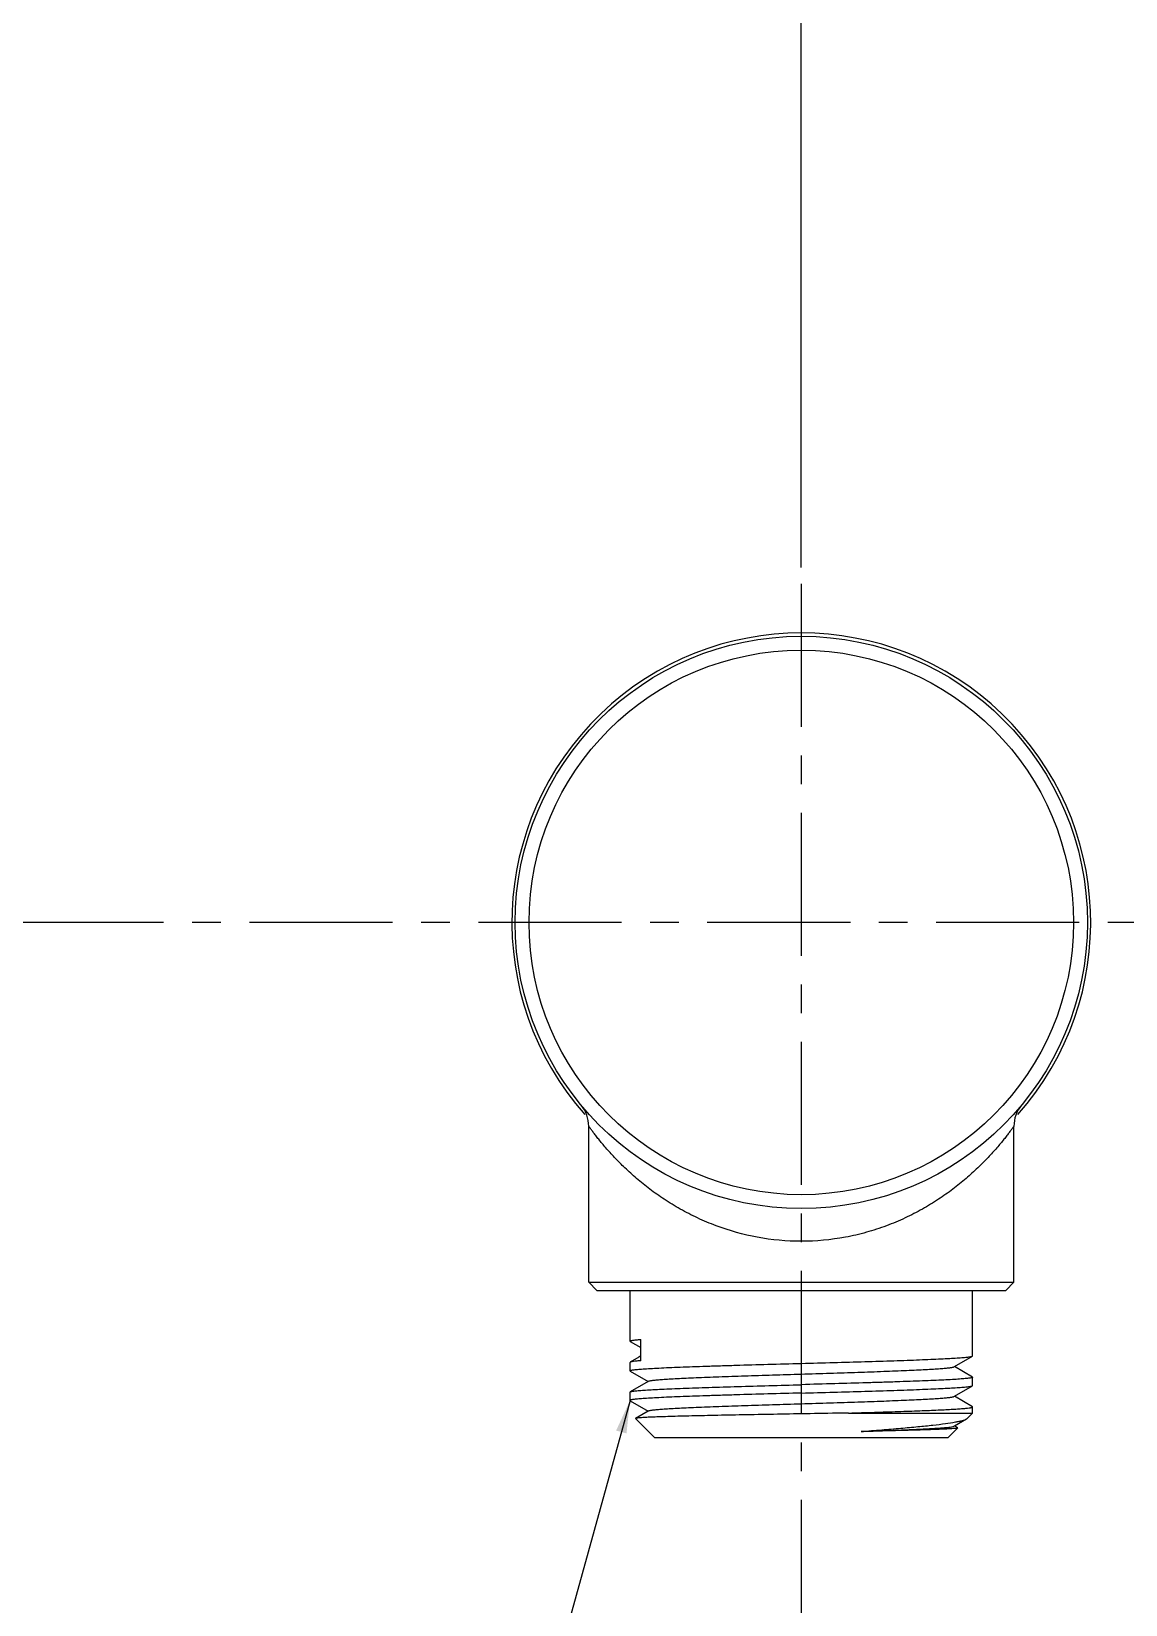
# Model space of a CAD drawing. Extents: x 9929 to 10523, y -3370 to -2950.
# Drawn here: x 10148.1 to 10215, y -3288.7 to -3192.5 of the extents above; entities that cross this region are included whole.
import ezdxf

# ---------------------------------------------------------------- set-up
doc = ezdxf.new("R2010")
doc.units = 0
doc.header["$LTSCALE"] = 7
doc.header["$MEASUREMENT"] = 0
doc.linetypes.add('CENTER', pattern=[2, 1.25, -0.25, 0.25, -0.25])
doc.layers.get('0').update_dxf_attribs({"color": 2, "linetype": 'CONTINUOUS'})
for name, color, linetype in [('02___PRT_ALL_AXES', 7, 'CONTINUOUS'), ('CL', 1, 'CENTER'), ('D', 2, 'CONTINUOUS')]:
    doc.layers.add(name, color=color, linetype=linetype)
doc.styles.add('GHS', font='ROMANS.shx', dxfattribs={"bigfont": 'GHS.shx'})
doc.dimstyles.new('ISO-25', dxfattribs={"dimscale": 0, "dimtxt": 3.5, "dimasz": 2, "dimexe": 1, "dimexo": 1, "dimgap": 1, "dimtad": 1, "dimdec": 4, "dimdsep": 46, "dimtxsty": 'GHS', "dimcen": 3, "dimclrd": 256, "dimclre": 256, "dimclrt": 256, "dimadec": 3, "dimazin": 0, "dimtfac": 1, "dimtdec": 4, "dimtmove": 0, "dimatfit": 0, "dimfxl": 0, "dimtvp": 1, "dimtolj": 1, "dimtzin": 0, "dimlwd": -1, "dimlwe": -1, "dimarcsym": 0})

msp = doc.modelspace()

# ---------------------------------------------------------------- linework, layer by layer
at = {"color": 7, "linetype": 'Continuous'}
for p, q in [((10182.135, -3268.945), (10208.135, -3268.945)), ((10182.635, -3269.445), (10182.135, -3268.945)), ((10182.636, -3269.445), (10207.635, -3269.445)), ((10207.635, -3269.445), (10208.135, -3268.945)), ((10185.325, -3273.746), (10185.325, -3272.445)), ((10184.67, -3272.562), (10184.658, -3272.548)), ((10184.67, -3272.562), (10185.325, -3272.94)), ((10184.67, -3273.836), (10184.658, -3273.85)), ((10184.67, -3274.376), (10184.658, -3274.362)), ((10185.2, -3273.53), (10184.67, -3273.836)), ((10184.67, -3274.376), (10185.772, -3275.013)), ((10185.325, -3273.458), (10185.2, -3273.53)), ((10204.472, -3274.122), (10204.499, -3274.106)), ((10204.499, -3274.106), (10205.601, -3273.469)), ((10205.601, -3274.743), (10204.499, -3274.106)), ((10205.601, -3273.469), (10205.613, -3273.455)), ((10185.772, -3275.013), (10184.67, -3275.651)), ((10185.799, -3274.998), (10185.772, -3275.013)), ((10204.499, -3275.92), (10205.601, -3275.283)), ((10205.601, -3274.743), (10205.613, -3274.757)), ((10205.601, -3275.283), (10205.613, -3275.27)), ((10184.658, -3276.177), (10184.67, -3276.19)), ((10184.67, -3276.19), (10185.772, -3276.828)), ((10204.472, -3275.936), (10204.499, -3275.92)), ((10205.601, -3276.558), (10204.499, -3275.92)), ((10185.772, -3276.828), (10185, -3277.274)), ((10185.799, -3276.812), (10185.772, -3276.828)), ((10198.019, -3276.945), (10205.613, -3276.945)), ((10205.283, -3277.274), (10205.613, -3276.945)), ((10205.613, -3276.571), (10205.601, -3276.558)), ((10185, -3277.274), (10184.996, -3277.283)), ((10186.158, -3278.445), (10184.996, -3277.283)), ((10204.113, -3278.445), (10204.699, -3277.858)), ((10204.472, -3277.75), (10204.499, -3277.735)), ((10204.499, -3277.735), (10205.237, -3277.308)), ((10204.696, -3277.849), (10204.499, -3277.735)), ((10205.237, -3277.308), (10205.283, -3277.274)), ((10186.158, -3278.445), (10204.113, -3278.445))]:
    msp.add_line(p, q, dxfattribs=at)
for radius in [17.5, 16.65]:
    msp.add_circle((10195.135, -3246.945), radius, dxfattribs=at)
for centre, start, end in [((10180.135, -3259.405), 0, 39.71334), ((10210.135, -3259.405), 140.28665, 180)]:
    msp.add_arc(centre, 2, start, end, dxfattribs=at)
for points, knots in [([(10195.135, -3266.445), (10194.233, -3266.444), (10192.459, -3266.28), (10190.345, -3265.689), (10188.796, -3265.038), (10187.735, -3264.492), (10186.761, -3263.897), (10185.873, -3263.269), (10185.072, -3262.623), (10184.359, -3261.977), (10183.826, -3261.441), (10183.444, -3261.027), (10183.188, -3260.738), (10182.957, -3260.466), (10182.751, -3260.215), (10182.597, -3260.02), (10182.488, -3259.879), (10182.416, -3259.785), (10182.353, -3259.7), (10182.297, -3259.625), (10182.249, -3259.56), (10182.209, -3259.507), (10182.182, -3259.469), (10182.164, -3259.444), (10182.154, -3259.43), (10182.146, -3259.419), (10182.14, -3259.412), (10182.138, -3259.407), (10182.135, -3259.405), (10182.135, -3259.405)], [0, 0, 0, 0, 0.176405, 0.345954, 0.426789, 0.504516, 0.578936, 0.649834, 0.716945, 0.779826, 0.837824, 0.864677, 0.889884, 0.913243, 0.934484, 0.953325, 0.961747, 0.969444, 0.97637, 0.982482, 0.987736, 0.992099, 0.995537, 0.996897, 0.998014, 0.998883, 0.999503, 0.999876, 1, 1, 1, 1]), ([(10208.135, -3259.405), (10208.135, -3259.404), (10208.133, -3259.409), (10208.13, -3259.411), (10208.124, -3259.42), (10208.117, -3259.43), (10208.107, -3259.444), (10208.089, -3259.469), (10208.061, -3259.507), (10208.022, -3259.56), (10207.974, -3259.625), (10207.918, -3259.7), (10207.854, -3259.785), (10207.783, -3259.879), (10207.673, -3260.02), (10207.519, -3260.215), (10207.314, -3260.466), (10207.083, -3260.738), (10206.827, -3261.027), (10206.548, -3261.329), (10206.246, -3261.641), (10205.804, -3262.074), (10205.199, -3262.623), (10204.398, -3263.269), (10203.51, -3263.897), (10202.535, -3264.492), (10201.475, -3265.038), (10200.331, -3265.519), (10199.111, -3265.917), (10197.385, -3266.319), (10196.038, -3266.444), (10195.135, -3266.445)], [0, 0, 0, 0, 0.000124, 0.000496, 0.001117, 0.001986, 0.003102, 0.004463, 0.007899, 0.012262, 0.017515, 0.023626, 0.030551, 0.038247, 0.046668, 0.065505, 0.086743, 0.110098, 0.135301, 0.162149, 0.190482, 0.220143, 0.283014, 0.350114, 0.421, 0.495407, 0.573122, 0.653943, 0.737592, 0.823623, 1, 1, 1, 1]), ([(10184.658, -3272.548), (10184.658, -3272.543), (10184.674, -3272.53), (10184.706, -3272.52), (10184.759, -3272.507), (10184.832, -3272.495), (10184.927, -3272.482), (10185.093, -3272.464), (10185.228, -3272.452), (10185.325, -3272.445)], [0, 0, 0, 0, 0.024488, 0.074585, 0.154038, 0.263502, 0.40311, 0.572665, 1, 1, 1, 1]), ([(10184.658, -3274.362), (10184.658, -3274.356), (10184.678, -3274.342), (10184.715, -3274.332), (10184.78, -3274.317), (10184.867, -3274.304), (10184.98, -3274.29), (10185.178, -3274.27), (10185.486, -3274.246), (10185.925, -3274.218), (10186.452, -3274.19), (10187.062, -3274.162), (10187.75, -3274.134), (10188.51, -3274.106), (10189.333, -3274.078), (10190.212, -3274.05), (10191.471, -3274.012), (10193.117, -3273.964), (10194.454, -3273.928), (10195.135, -3273.909)], [0, 0, 0, 0, 0.001807, 0.005655, 0.011803, 0.020285, 0.031101, 0.044237, 0.077341, 0.119305, 0.169727, 0.228134, 0.293962, 0.366581, 0.445294, 0.529344, 0.617925, 0.805215, 1, 1, 1, 1]), ([(10185.325, -3273.746), (10185.239, -3273.753), (10185.089, -3273.766), (10184.913, -3273.785), (10184.804, -3273.801), (10184.745, -3273.812), (10184.702, -3273.823), (10184.678, -3273.831), (10184.67, -3273.836)], [0, 0, 0, 0, 0.387641, 0.684322, 0.797918, 0.88824, 0.95543, 1, 1, 1, 1]), ([(10185.799, -3274.998), (10185.809, -3274.992), (10185.839, -3274.982), (10185.894, -3274.969), (10185.97, -3274.955), (10186.112, -3274.936), (10186.34, -3274.912), (10186.673, -3274.886), (10187.081, -3274.859), (10187.562, -3274.832), (10188.11, -3274.805), (10188.722, -3274.778), (10189.392, -3274.75), (10190.382, -3274.713), (10191.714, -3274.667), (10193.394, -3274.614), (10195.135, -3274.56), (10196.877, -3274.506), (10198.556, -3274.452), (10199.889, -3274.406), (10200.879, -3274.369), (10201.549, -3274.342), (10202.16, -3274.315), (10202.709, -3274.288), (10203.19, -3274.261), (10203.598, -3274.234), (10203.93, -3274.207), (10204.158, -3274.184), (10204.3, -3274.164), (10204.376, -3274.151), (10204.432, -3274.138), (10204.461, -3274.128), (10204.472, -3274.122)], [0, 0, 0, 0, 0.001968, 0.005003, 0.009124, 0.014333, 0.027987, 0.045859, 0.067799, 0.093612, 0.123071, 0.15591, 0.191837, 0.23053, 0.314804, 0.405713, 0.5, 0.594287, 0.685196, 0.76947, 0.808163, 0.84409, 0.87693, 0.906388, 0.932201, 0.954141, 0.972013, 0.985667, 0.990876, 0.994997, 0.998031, 1, 1, 1, 1]), ([(10195.135, -3273.909), (10195.796, -3273.891), (10197.094, -3273.855), (10198.982, -3273.801), (10200.48, -3273.755), (10201.592, -3273.717), (10202.344, -3273.69), (10203.03, -3273.663), (10203.644, -3273.636), (10204.182, -3273.609), (10204.637, -3273.582), (10204.964, -3273.558), (10205.181, -3273.539), (10205.31, -3273.525), (10205.416, -3273.512), (10205.499, -3273.499), (10205.558, -3273.486), (10205.59, -3273.475), (10205.601, -3273.469)], [0, 0, 0, 0, 0.18927, 0.371691, 0.540702, 0.618243, 0.690189, 0.755896, 0.814766, 0.86627, 0.909949, 0.945409, 0.95996, 0.972349, 0.98255, 0.990553, 0.996358, 1, 1, 1, 1]), ([(10184.67, -3275.651), (10184.681, -3275.644), (10184.713, -3275.634), (10184.772, -3275.621), (10184.855, -3275.608), (10184.961, -3275.594), (10185.09, -3275.581), (10185.307, -3275.561), (10185.634, -3275.538), (10186.089, -3275.511), (10186.627, -3275.484), (10187.241, -3275.457), (10187.927, -3275.429), (10188.678, -3275.402), (10189.79, -3275.365), (10191.288, -3275.319), (10193.176, -3275.265), (10194.474, -3275.229), (10195.135, -3275.211)], [0, 0, 0, 0, 0.003645, 0.009448, 0.017449, 0.027652, 0.040041, 0.054591, 0.090053, 0.133729, 0.185235, 0.244104, 0.309812, 0.381758, 0.459298, 0.628309, 0.810731, 1, 1, 1, 1]), ([(10205.613, -3274.757), (10205.613, -3274.763), (10205.593, -3274.777), (10205.556, -3274.788), (10205.491, -3274.802), (10205.404, -3274.815), (10205.291, -3274.829), (10205.092, -3274.85), (10204.784, -3274.874), (10204.346, -3274.901), (10203.819, -3274.929), (10203.209, -3274.957), (10202.52, -3274.985), (10201.761, -3275.013), (10200.938, -3275.042), (10200.059, -3275.07), (10198.8, -3275.108), (10197.153, -3275.155), (10195.817, -3275.192), (10195.135, -3275.211)], [0, 0, 0, 0, 0.001809, 0.005657, 0.011802, 0.020284, 0.031103, 0.044237, 0.077341, 0.119303, 0.169727, 0.22813, 0.29396, 0.366577, 0.445289, 0.52934, 0.617922, 0.805217, 1, 1, 1, 1]), ([(10195.135, -3275.723), (10195.796, -3275.705), (10197.094, -3275.669), (10198.982, -3275.615), (10200.48, -3275.569), (10201.592, -3275.532), (10202.344, -3275.504), (10203.03, -3275.477), (10203.644, -3275.45), (10204.182, -3275.423), (10204.637, -3275.396), (10204.964, -3275.373), (10205.181, -3275.353), (10205.31, -3275.34), (10205.416, -3275.326), (10205.499, -3275.313), (10205.558, -3275.3), (10205.59, -3275.29), (10205.601, -3275.283)], [0, 0, 0, 0, 0.18927, 0.371691, 0.540702, 0.618243, 0.690189, 0.755896, 0.814766, 0.86627, 0.909949, 0.945409, 0.95996, 0.972349, 0.98255, 0.990553, 0.996358, 1, 1, 1, 1]), ([(10184.658, -3275.664), (10184.658, -3275.663), (10184.659, -3275.657), (10184.665, -3275.653), (10184.67, -3275.651)], [0, 0, 0, 0, 0.187953, 1, 1, 1, 1]), ([(10195.135, -3275.723), (10194.454, -3275.742), (10193.117, -3275.779), (10191.471, -3275.826), (10190.212, -3275.864), (10189.333, -3275.892), (10188.51, -3275.92), (10187.75, -3275.949), (10187.062, -3275.977), (10186.452, -3276.005), (10185.925, -3276.032), (10185.486, -3276.06), (10185.178, -3276.084), (10184.98, -3276.104), (10184.867, -3276.118), (10184.78, -3276.132), (10184.715, -3276.146), (10184.678, -3276.157), (10184.658, -3276.17), (10184.658, -3276.177)], [0, 0, 0, 0, 0.194785, 0.382074, 0.470655, 0.554705, 0.633419, 0.706037, 0.771866, 0.830272, 0.880695, 0.922659, 0.955762, 0.968898, 0.979716, 0.988197, 0.994344, 0.998193, 1, 1, 1, 1]), ([(10185.799, -3276.812), (10185.809, -3276.806), (10185.839, -3276.796), (10185.894, -3276.783), (10185.97, -3276.77), (10186.112, -3276.75), (10186.34, -3276.727), (10186.673, -3276.7), (10187.081, -3276.673), (10187.562, -3276.646), (10188.11, -3276.619), (10188.722, -3276.592), (10189.392, -3276.565), (10190.382, -3276.527), (10191.714, -3276.482), (10193.394, -3276.428), (10195.135, -3276.374), (10196.877, -3276.32), (10198.556, -3276.267), (10199.889, -3276.221), (10200.879, -3276.183), (10201.549, -3276.156), (10202.16, -3276.129), (10202.709, -3276.102), (10203.19, -3276.075), (10203.598, -3276.048), (10203.93, -3276.022), (10204.158, -3275.998), (10204.3, -3275.979), (10204.376, -3275.965), (10204.432, -3275.952), (10204.461, -3275.942), (10204.472, -3275.936)], [0, 0, 0, 0, 0.001967, 0.005001, 0.009123, 0.014333, 0.027986, 0.045859, 0.067798, 0.093611, 0.12307, 0.155909, 0.191837, 0.230529, 0.314803, 0.405712, 0.5, 0.594287, 0.685197, 0.76947, 0.808164, 0.84409, 0.876931, 0.906388, 0.932203, 0.954141, 0.972015, 0.985666, 0.990877, 0.994999, 0.998032, 1, 1, 1, 1]), ([(10195.135, -3276.996), (10194.488, -3277.007), (10193.219, -3277.029), (10191.374, -3277.063), (10189.913, -3277.092), (10188.831, -3277.116), (10188.102, -3277.133), (10187.438, -3277.15), (10186.844, -3277.168), (10186.327, -3277.185), (10185.891, -3277.202), (10185.58, -3277.217), (10185.376, -3277.229), (10185.256, -3277.238), (10185.159, -3277.247), (10185.085, -3277.255), (10185.034, -3277.263), (10185.008, -3277.269), (10185, -3277.274)], [0, 0, 0, 0, 0.191494, 0.375578, 0.545707, 0.623595, 0.69574, 0.761484, 0.820216, 0.871396, 0.91454, 0.94925, 0.963333, 0.975193, 0.984802, 0.992138, 0.997194, 1, 1, 1, 1]), ([(10198.019, -3276.945), (10197.782, -3276.949), (10196.821, -3276.966), (10195.86, -3276.983), (10195.135, -3276.996)], [0, 0, 0, 0, 0.246114, 1, 1, 1, 1]), ([(10198.019, -3276.945), (10198.546, -3276.929), (10199.562, -3276.9), (10201.015, -3276.854), (10202.137, -3276.814), (10202.949, -3276.782), (10203.483, -3276.759), (10203.964, -3276.736), (10204.387, -3276.713), (10204.75, -3276.69), (10205.05, -3276.667), (10205.285, -3276.645), (10205.44, -3276.625), (10205.531, -3276.608), (10205.574, -3276.597), (10205.6, -3276.587), (10205.613, -3276.576), (10205.613, -3276.571)], [0, 0, 0, 0, 0.207884, 0.400524, 0.572889, 0.650054, 0.720521, 0.783834, 0.839585, 0.887415, 0.927016, 0.958149, 0.98063, 0.988605, 0.99441, 0.998103, 1, 1, 1, 1]), ([(10198.801, -3278.072), (10199.219, -3278.04), (10200.025, -3277.977), (10201.181, -3277.88), (10202.225, -3277.785), (10203.137, -3277.691), (10203.9, -3277.598), (10204.436, -3277.518), (10204.78, -3277.451), (10204.973, -3277.406), (10205.122, -3277.361), (10205.205, -3277.327), (10205.237, -3277.308)], [0, 0, 0, 0, 0.193631, 0.373456, 0.53589, 0.677912, 0.796955, 0.891041, 0.928279, 0.958844, 0.982708, 1, 1, 1, 1]), ([(10198.801, -3278.072), (10199.187, -3278.059), (10199.929, -3278.033), (10200.987, -3277.994), (10201.933, -3277.954), (10202.641, -3277.92), (10203.137, -3277.892), (10203.452, -3277.872), (10203.727, -3277.852), (10203.96, -3277.833), (10204.151, -3277.813), (10204.298, -3277.794), (10204.393, -3277.777), (10204.446, -3277.762), (10204.465, -3277.754), (10204.472, -3277.75)], [0, 0, 0, 0, 0.203949, 0.391529, 0.558994, 0.703192, 0.765663, 0.821313, 0.869868, 0.911107, 0.944842, 0.970922, 0.989282, 0.995578, 1, 1, 1, 1]), ([(10204.699, -3277.858), (10204.696, -3277.862), (10204.682, -3277.866), (10204.657, -3277.873), (10204.619, -3277.879), (10204.569, -3277.885), (10204.507, -3277.892), (10204.399, -3277.901), (10204.235, -3277.913), (10204.001, -3277.926), (10203.722, -3277.939), (10203.397, -3277.952), (10203.029, -3277.965), (10202.619, -3277.978), (10201.996, -3277.997), (10201.132, -3278.02), (10200.005, -3278.046), (10199.214, -3278.063), (10198.801, -3278.072)], [0, 0, 0, 0, 0.002445, 0.00687, 0.013352, 0.021907, 0.03254, 0.045238, 0.076773, 0.116381, 0.163863, 0.218983, 0.281467, 0.350986, 0.427193, 0.597991, 0.790314, 1, 1, 1, 1]), ([(10204.696, -3277.849), (10204.698, -3277.85), (10204.702, -3277.852), (10204.7, -3277.857), (10204.699, -3277.858)], [0, 0, 0, 0, 0.579788, 1, 1, 1, 1])]:
    msp.add_open_spline(points, degree=3, knots=knots, dxfattribs=at)
at = {"layer": '02___PRT_ALL_AXES', "color": 7, "linetype": 'Continuous'}
for p, q in [((10182.135, -3268.945), (10182.135, -3259.43)), ((10208.135, -3268.945), (10208.135, -3259.43)), ((10184.658, -3272.548), (10184.658, -3269.445)), ((10205.613, -3273.455), (10205.613, -3269.445)), ((10184.658, -3274.362), (10184.658, -3273.85)), ((10205.613, -3275.27), (10205.613, -3274.757)), ((10184.658, -3276.177), (10184.658, -3275.664)), ((10205.613, -3276.945), (10205.613, -3276.571))]:
    msp.add_line(p, q, dxfattribs=at)
msp.add_arc((10195.135, -3246.945), 17.7, 318.41408, 221.58591, dxfattribs=at)
at = {"layer": 'CL'}
for p, q in [((10195.135, -3226.245), (10195.135, -3352.691)), ((10268.135, -3246.945), (9962.135, -3246.945))]:
    msp.add_line(p, q, dxfattribs=at)
at = {"layer": 'D', "color": 2}
msp.add_line((10195.135, -3225.245), (10195.135, -3163.996), dxfattribs=at)

# ---------------------------------------------------------------- leaders
at = {"layer": 'D'}
msp.add_leader([(10184.658, -3276.177), (10171.638, -3323.336), (10141.421, -3323.336)], dimstyle='ISO-25', override={"dimscale": 1, "dimtad": 0, "dimazin": 2}, dxfattribs=at)

doc.saveas('drawing.dxf')
